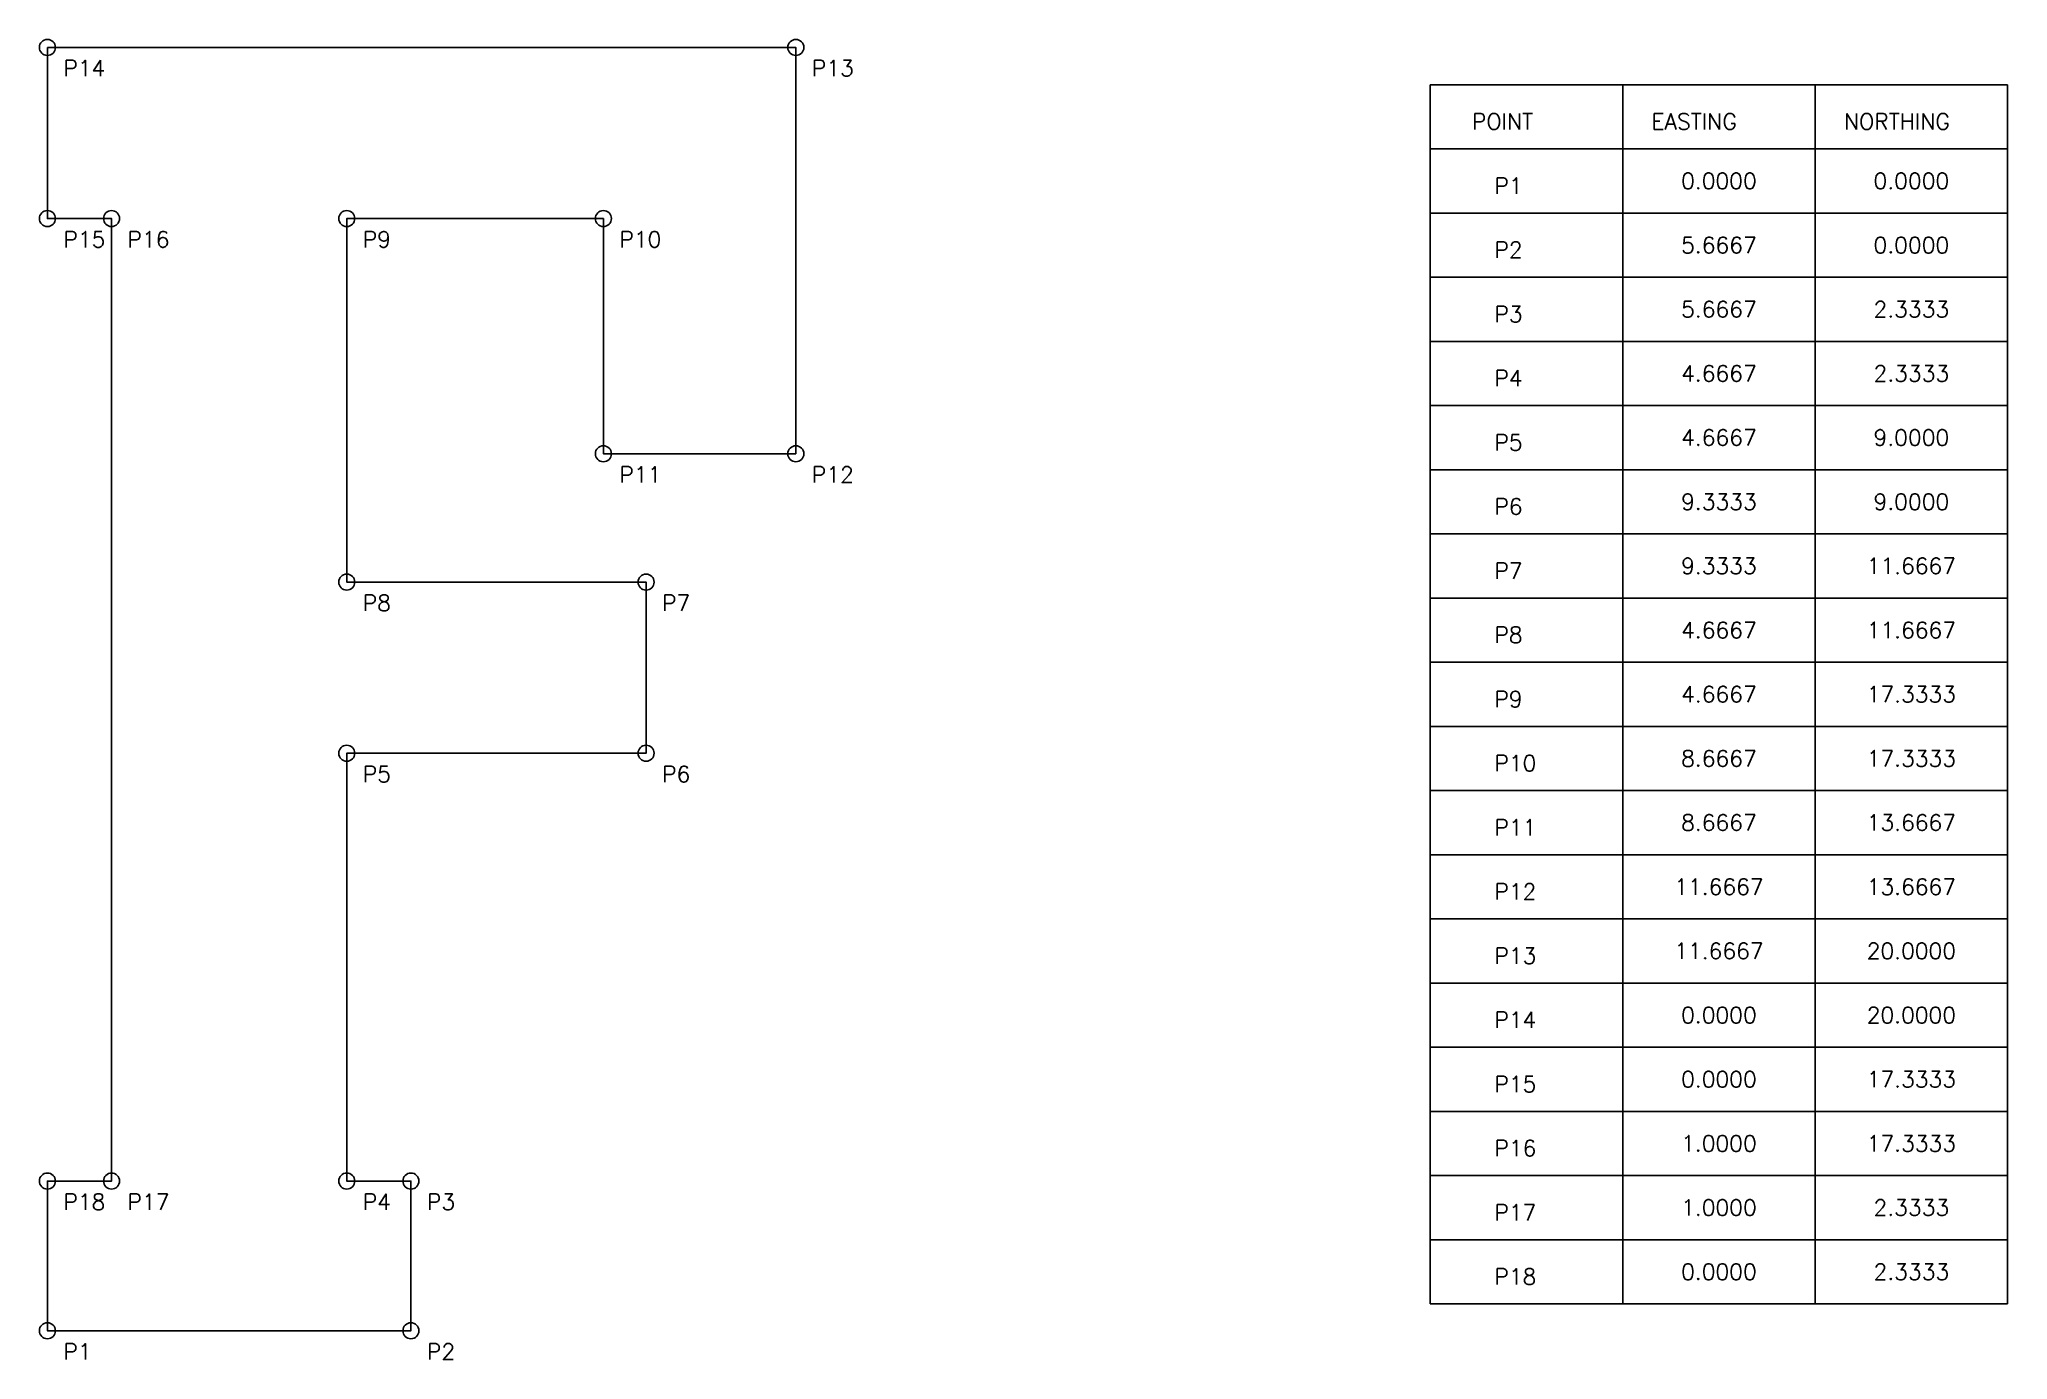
# Model space of a CAD drawing. Header units: inches. Extents: x -0.1 to 30.6, y -0.4 to 20.1.
import ezdxf
from ezdxf.enums import TextEntityAlignment as Align

# ---------------------------------------------------------------- set-up
doc = ezdxf.new("R2010")
doc.units = ezdxf.units.IN
doc.header["$MEASUREMENT"] = 0
doc.layers.add('LETTERE', color=7, linetype='Continuous')
doc.styles.add('romans', font='romans.shx', dxfattribs={"height": 0.25})

msp = doc.modelspace()

# ---------------------------------------------------------------- linework, layer by layer
for p, q in [((21.557, 19.419), (30.557, 19.419)), ((21.557, 19.419), (21.557, 16.419)), ((21.557, 19.419), (21.557, 0.419)), ((24.557, 19.419), (24.557, 16.419)), ((24.557, 19.419), (24.557, 0.419)), ((27.557, 19.419), (27.557, 16.419)), ((27.557, 19.419), (27.557, 0.419)), ((30.557, 19.419), (30.557, 16.419)), ((30.557, 19.419), (30.557, 0.419)), ((21.557, 18.419), (30.557, 18.419)), ((21.557, 17.419), (30.557, 17.419)), ((21.557, 16.419), (30.557, 16.419)), ((21.557, 15.419), (30.557, 15.419)), ((21.557, 14.419), (30.557, 14.419)), ((21.557, 13.419), (30.557, 13.419)), ((21.557, 12.419), (30.557, 12.419)), ((21.557, 11.419), (30.557, 11.419)), ((21.557, 10.419), (30.557, 10.419)), ((21.557, 9.419), (30.557, 9.419)), ((21.557, 8.419), (30.557, 8.419)), ((21.557, 7.419), (30.557, 7.419)), ((21.557, 6.419), (30.557, 6.419)), ((21.557, 5.419), (30.557, 5.419)), ((21.557, 4.419), (30.557, 4.419)), ((21.557, 3.419), (30.557, 3.419)), ((21.557, 2.419), (30.557, 2.419)), ((21.557, 1.419), (30.557, 1.419)), ((21.557, 0.419), (30.557, 0.419))]:
    msp.add_line(p, q)
at = {"color": 3}
for centre in [(0, 20), (11.667, 20), (0, 17.333), (1, 17.333), (4.667, 17.333), (8.667, 17.333), (8.667, 13.667), (11.667, 13.667), (4.667, 11.667), (9.333, 11.667), (4.667, 9), (9.333, 9), (0, 2.333), (1, 2.333), (4.667, 2.333), (5.667, 2.333), (0, 0), (5.667, 0)]:
    msp.add_circle(centre, 0.125, dxfattribs=at)
at = {"layer": 'LETTERE', "color": 1}
msp.add_lwpolyline([(0, 20), (11.667, 20), (11.667, 13.667), (8.667, 13.667), (8.667, 17.333), (4.667, 17.333), (4.667, 11.667), (9.333, 11.667), (9.333, 9), (4.667, 9), (4.667, 2.333), (5.667, 2.333), (5.667, 0), (0, 0), (0, 2.333), (1, 2.333), (1, 17.333), (0, 17.333)], close=True, dxfattribs=at)

# ---------------------------------------------------------------- texts
at = {"style": 'romans'}
for s, p in [('P14', (0.25, 19.55)), ('P13', (11.917, 19.55)), ('POINT', (22.207, 18.719)), ('EASTING', (25.007, 18.719)), ('NORTHING', (28.007, 18.719)), ('P1', (22.557, 17.719)), ('P15', (0.25, 16.883)), ('P16', (1.25, 16.883)), ('P9', (4.917, 16.883)), ('P10', (8.917, 16.883)), ('P2', (22.557, 16.719)), ('P3', (22.557, 15.719)), ('P4', (22.557, 14.719)), ('P5', (22.557, 13.719)), ('P11', (8.917, 13.217)), ('P12', (11.917, 13.217)), ('P6', (22.557, 12.719)), ('P7', (22.557, 11.719)), ('P8', (4.917, 11.217)), ('P7', (9.583, 11.217)), ('P8', (22.557, 10.719)), ('P9', (22.557, 9.719)), ('P10', (22.557, 8.719)), ('P5', (4.917, 8.55)), ('P6', (9.583, 8.55)), ('P11', (22.557, 7.719)), ('P12', (22.557, 6.719)), ('P13', (22.557, 5.719)), ('P14', (22.557, 4.719)), ('P15', (22.557, 3.719)), ('P16', (22.557, 2.719)), ('P18', (0.25, 1.883)), ('P17', (1.25, 1.883)), ('P4', (4.917, 1.883)), ('P3', (5.917, 1.883)), ('P17', (22.557, 1.719)), ('P18', (22.557, 0.719)), ('P1', (0.25, -0.45)), ('P2', (5.917, -0.45))]:
    msp.add_text(s, height=0.25, dxfattribs=at).set_placement(p)
for s, p in [('0.0000', (26.057, 17.919)), ('0.0000', (29.057, 17.919)), ('5.6667', (26.057, 16.919)), ('0.0000', (29.057, 16.919)), ('5.6667', (26.057, 15.919)), ('2.3333', (29.057, 15.919)), ('4.6667', (26.057, 14.919)), ('2.3333', (29.057, 14.919)), ('4.6667', (26.057, 13.919)), ('9.0000', (29.057, 13.919)), ('9.3333', (26.057, 12.919)), ('9.0000', (29.057, 12.919)), ('9.3333', (26.057, 11.919)), ('11.6667', (29.057, 11.919)), ('4.6667', (26.057, 10.919)), ('11.6667', (29.057, 10.919)), ('4.6667', (26.057, 9.919)), ('17.3333', (29.057, 9.919)), ('8.6667', (26.057, 8.919)), ('17.3333', (29.057, 8.919)), ('8.6667', (26.057, 7.919)), ('13.6667', (29.057, 7.919)), ('11.6667', (26.057, 6.919)), ('13.6667', (29.057, 6.919)), ('11.6667', (26.057, 5.919)), ('20.0000', (29.057, 5.919)), ('0.0000', (26.057, 4.919)), ('20.0000', (29.057, 4.919)), ('0.0000', (26.057, 3.919)), ('17.3333', (29.057, 3.919)), ('1.0000', (26.057, 2.919)), ('17.3333', (29.057, 2.919)), ('1.0000', (26.057, 1.919)), ('2.3333', (29.057, 1.919)), ('0.0000', (26.057, 0.919)), ('2.3333', (29.057, 0.919))]:
    msp.add_text(s, height=0.25, dxfattribs=at).set_placement(p, align=Align.MIDDLE_CENTER)

doc.saveas('drawing.dxf')
